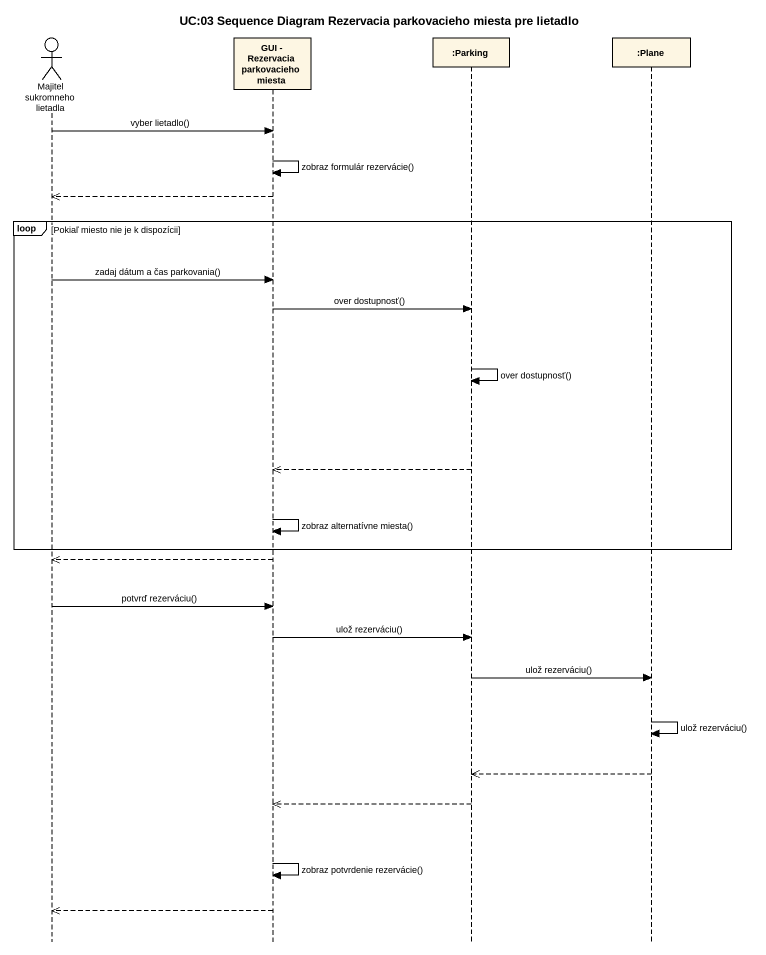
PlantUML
@startuml
title UC:03 Sequence Diagram Rezervacia parkovacieho miesta pre lietadlo
hide footbox
actor "Majitel sukromneho lietadla" as Majitel_sukromneho_lietadla
participant "GUI - Rezervacia parkovacieho miesta" as GUI_Rezervacia_parkovacieho
participant ":Parking" as Parking
participant ":Plane" as Plane

Majitel_sukromneho_lietadla -> GUI_Rezervacia_parkovacieho : vyber lietadlo()
GUI_Rezervacia_parkovacieho -> GUI_Rezervacia_parkovacieho : zobraz formulár rezervácie()
GUI_Rezervacia_parkovacieho -->> Majitel_sukromneho_lietadla
loop Pokiaľ miesto nie je k dispozícii
  Majitel_sukromneho_lietadla -> GUI_Rezervacia_parkovacieho : zadaj dátum a čas parkovania()
  GUI_Rezervacia_parkovacieho -> Parking : over dostupnosť()
  Parking -> Parking : over dostupnosť()
  Parking -->> GUI_Rezervacia_parkovacieho
  GUI_Rezervacia_parkovacieho -> GUI_Rezervacia_parkovacieho : zobraz alternatívne miesta()
end
GUI_Rezervacia_parkovacieho -->> Majitel_sukromneho_lietadla
Majitel_sukromneho_lietadla -> GUI_Rezervacia_parkovacieho : potvrď rezerváciu()
GUI_Rezervacia_parkovacieho -> Parking : ulož rezerváciu()
Parking -> Plane : ulož rezerváciu()
Plane -> Plane : ulož rezerváciu()
Plane -->> Parking
Parking -->> GUI_Rezervacia_parkovacieho
GUI_Rezervacia_parkovacieho -> GUI_Rezervacia_parkovacieho : zobraz potvrdenie rezervácie()
GUI_Rezervacia_parkovacieho -->> Majitel_sukromneho_lietadla
@enduml
